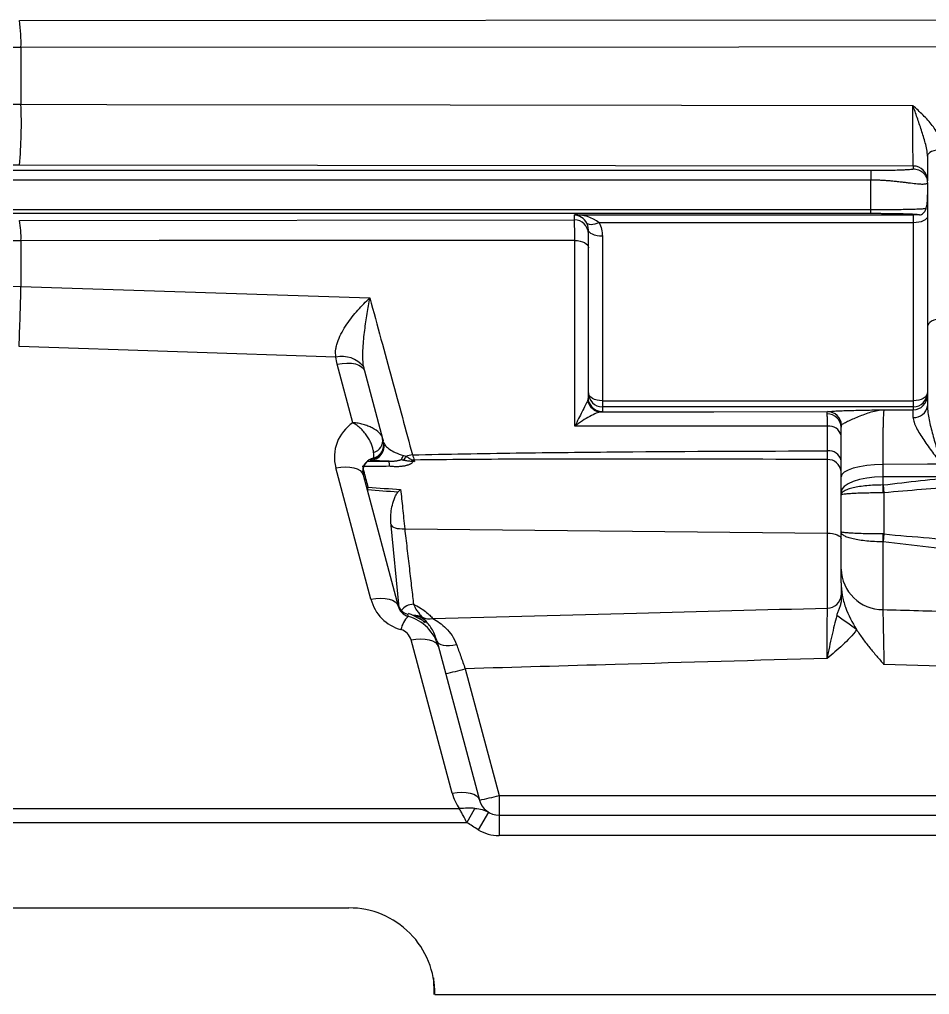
# Paper-space layout '_Back' of a CAD drawing. Header units: inches. Extents: x -13.8 to 10.2, y -6.3 to 9.3.
# Drawn here: x 0.412 to 4.438, y -6.25 to -1.938 of the extents above; entities that cross this region are included whole.
import ezdxf

# ---------------------------------------------------------------- set-up
doc = ezdxf.new("R2010")
doc.units = ezdxf.units.IN
doc.header["$MEASUREMENT"] = 0

psp = doc.layouts.new('_Back')

# ---------------------------------------------------------------- linework, layer by layer
at = {"color": 7, "linetype": 'Continuous', "lineweight": 25}
for p, q in [((0.4122, -1.9431), (5.4862, -1.9381)), ((0.4188, -2.0622), (0.4188, -2.3129)), ((4.367, -2.5863), (0.4122, -2.5823)), ((4.367, -2.5984), (4.367, -2.5863)), ((-4.185, -2.6049), (4.179, -2.6049)), ((4.179, -2.6483), (-4.185, -2.6483)), ((4.179, -2.7966), (4.179, -2.6483)), ((4.429, -2.6482), (4.429, -2.6514)), ((4.429, -2.6603), (4.429, -2.6648)), ((4.429, -2.7405), (4.429, -3.6019)), ((-4.185, -2.7786), (4.179, -2.7786)), ((4.179, -2.7966), (-4.185, -2.7966)), ((2.867, -2.8025), (4.367, -2.8025)), ((2.867, -2.8238), (2.867, -2.8025)), ((4.367, -3.6639), (4.367, -2.8025)), ((0.4122, -2.8265), (2.867, -2.8238)), ((4.367, -2.8369), (2.9766, -2.8369)), ((2.929, -3.6103), (2.929, -2.8681)), ((0.4188, -2.9162), (0.4188, -3.1188)), ((2.8692, -3.7373), (2.8692, -2.9151)), ((2.991, -2.8963), (2.991, -3.6723)), ((1.8122, -3.4318), (0.4101, -3.3848)), ((1.8872, -3.7212), (1.8178, -3.4621)), ((1.9385, -3.4922), (2.0185, -3.7906)), ((2.991, -3.6241), (4.367, -3.6241)), ((4.367, -3.6508), (2.991, -3.6508)), ((4.237, -3.664), (4.367, -3.6639)), ((3.9872, -3.846), (3.9872, -3.7368)), ((2.023, -3.8075), (2.0233, -3.8087)), ((1.9776, -3.8794), (1.9773, -3.8784)), ((1.9671, -4.5021), (1.8114, -3.921)), ((1.9356, -3.9127), (1.9384, -3.9074)), ((2.16, -3.8927), (2.1529, -3.8927)), ((3.9866, -4.541), (3.9866, -3.8844)), ((1.9321, -3.9511), (2.0878, -4.5323)), ((4.5648, -3.96), (4.232, -3.9602)), ((4.232, -3.9602), (4.232, -4.0316)), ((1.9528, -4.0185), (1.954, -4.0069)), ((4.2337, -3.9966), (4.237, -4.0315)), ((4.047, -4.3685), (4.047, -4.0286)), ((4.237, -4.0315), (4.237, -4.2133)), ((2.0918, -4.539), (2.0554, -4.1608)), ((2.1165, -4.1899), (3.9866, -4.2096)), ((4.232, -4.2133), (4.232, -4.5479)), ((4.237, -4.2133), (4.2337, -4.2482)), ((2.1295, -4.5681), (2.1322, -4.5782)), ((2.1815, -4.5885), (2.1482, -4.5707)), ((2.1935, -4.5949), (2.1818, -4.5873)), ((2.3264, -5.3601), (2.1446, -4.6817)), ((2.258, -4.6847), (2.4471, -5.3903)), ((2.384, -4.8095), (2.5341, -5.3694)), ((5.5, -4.8254), (4.237, -4.7908)), ((2.5341, -5.3694), (2.5341, -5.547)), ((2.5341, -5.3694), (5.5, -5.3694)), ((-2.3581, -5.428), (2.3581, -5.428)), ((2.3919, -5.4905), (2.4266, -5.4267)), ((2.4876, -5.4441), (2.4411, -5.5211)), ((2.5341, -5.457), (5.66, -5.457)), ((2.3919, -5.4905), (-2.3919, -5.4905)), ((5.75, -5.547), (2.5341, -5.547)), ((-1.87, -5.867), (1.87, -5.867)), ((2.2434, -6.1767), (2.2454, -6.25)), ((2.25, -6.25), (5.75, -6.25))]:
    psp.add_line(p, q, dxfattribs=at)
at = {"color": 8, "linetype": 'Continuous', "lineweight": 25}
for p, q in [((1.9526, -3.8921), (2.0471, -3.892)), ((1.9467, -4.0055), (1.954, -4.0069)), ((1.9528, -4.0185), (1.95, -4.018)), ((2.2007, -4.6001), (2.2071, -4.6053))]:
    psp.add_line(p, q, dxfattribs=at)
at = {"color": 7, "linetype": 'Continuous', "lineweight": 25, "flags": 128}
for points in [[(5.4928, -2.0595), (5.1131, -2.0597), (3.5942, -2.0605), (0.4188, -2.0622)], [(0.4188, -2.3129), (0.7985, -2.3135), (2.3174, -2.3157), (4.3648, -2.3186)], [(4.4932, -2.5148), (4.4808, -2.5151), (4.4688, -2.5166), (4.4577, -2.5191), (4.4479, -2.5225), (4.4399, -2.5267), (4.4339, -2.5315), (4.4302, -2.5368), (4.429, -2.5422)], [(2.9766, -2.8369), (2.9672, -2.8404), (2.958, -2.8431), (2.9494, -2.8448), (2.9415, -2.8455), (2.9346, -2.8452), (2.929, -2.8439), (2.9246, -2.8416), (2.9218, -2.8383)], [(4.429, -2.8093), (4.4278, -2.8147), (4.4243, -2.8199), (4.4186, -2.8246), (4.4108, -2.8288), (4.4014, -2.8322), (4.3907, -2.8348), (4.3791, -2.8364), (4.367, -2.8369)], [(2.991, -2.8963), (2.9789, -2.8957), (2.9673, -2.8941), (2.9566, -2.8915), (2.9472, -2.888), (2.9394, -2.8838), (2.9337, -2.8789), (2.9302, -2.8736), (2.929, -2.8681)], [(2.8692, -2.9151), (2.5493, -2.9153), (1.0306, -2.916), (0.4188, -2.9162)], [(2.8692, -2.9151), (2.8809, -2.9159), (2.8922, -2.9179), (2.9026, -2.9209), (2.9116, -2.9249), (2.919, -2.9298), (2.9245, -2.9352), (2.9279, -2.9412), (2.929, -2.9473)], [(0.4188, -3.1188), (0.9184, -3.1353), (1.9621, -3.1696)], [(4.4932, -3.2623), (4.4808, -3.2628), (4.4688, -3.2647), (4.4577, -3.2679), (4.4479, -3.2723), (4.4399, -3.2778), (4.4339, -3.2841), (4.4302, -3.2909), (4.429, -3.298)], [(1.8178, -3.4621), (1.8396, -3.4587), (1.8607, -3.4574), (1.8804, -3.4584), (1.8981, -3.4614), (1.9132, -3.4666), (1.9252, -3.4735), (1.9338, -3.4822), (1.9385, -3.4922)], [(2.991, -3.6241), (2.9789, -3.6234), (2.9673, -3.6214), (2.9566, -3.6181), (2.9472, -3.6137), (2.9394, -3.6084), (2.9337, -3.6023), (2.9302, -3.5957), (2.929, -3.5888)], [(2.9332, -3.6327), (2.9302, -3.6224), (2.929, -3.6103)], [(4.429, -3.5888), (4.4278, -3.5957), (4.4243, -3.6023), (4.4186, -3.6084), (4.4108, -3.6137), (4.4014, -3.6181), (4.3907, -3.6214), (4.3791, -3.6234), (4.367, -3.6241)], [(2.9853, -3.6736), (3.4841, -3.673), (3.9872, -3.6724)], [(3.9872, -3.7368), (3.6674, -3.7369), (2.929, -3.7373), (2.8692, -3.7373)], [(1.8114, -3.921), (1.8332, -3.9176), (1.8543, -3.9164), (1.874, -3.9173), (1.8917, -3.9204), (1.9068, -3.9255), (1.9188, -3.9325), (1.9273, -3.9411), (1.9321, -3.9511)], [(4.2317, -3.906), (4.1954, -3.9073), (4.1606, -3.9106), (4.1287, -3.9158), (4.1008, -3.9226), (4.0779, -3.9308), (4.061, -3.9401), (4.0505, -3.9502), (4.047, -3.9607)], [(4.4927, -3.9046), (4.429, -3.9049), (4.2317, -3.906)], [(4.232, -3.9602), (4.1957, -3.9618), (4.1609, -3.9659), (4.1289, -3.9723), (4.1009, -3.9809), (4.078, -3.9912), (4.061, -4.0028), (4.0505, -4.0155), (4.047, -4.0286)], [(2.0564, -4.171), (2.0579, -4.1755), (2.0616, -4.1796), (2.0673, -4.1832), (2.0747, -4.1862), (2.0837, -4.1884), (2.0939, -4.1898), (2.105, -4.1903), (2.1165, -4.1899)], [(3.9866, -4.2096), (3.9985, -4.2102), (4.0098, -4.2117), (4.0203, -4.214), (4.0294, -4.2171), (4.0369, -4.2209), (4.0424, -4.2251), (4.0458, -4.2297), (4.047, -4.2345)], [(1.9671, -4.5021), (1.9889, -4.4988), (2.01, -4.4975), (2.0297, -4.4985), (2.0474, -4.5015), (2.0625, -4.5066), (2.0745, -4.5136), (2.083, -4.5223), (2.0878, -4.5323)], [(2.2073, -4.5959), (2.2072, -4.6006), (2.2071, -4.6053)], [(2.1446, -4.6817), (2.1664, -4.6783), (2.1875, -4.6771), (2.2072, -4.678), (2.2249, -4.6811), (2.24, -4.6862), (2.252, -4.6932), (2.2606, -4.7018), (2.2653, -4.7119)], [(2.258, -4.6847), (2.2614, -4.6913), (2.2675, -4.697), (2.2763, -4.7015), (2.2873, -4.7047), (2.3002, -4.7064), (2.3147, -4.7066), (2.3301, -4.7053), (2.3461, -4.7026)], [(2.3264, -5.3601), (2.3482, -5.3568), (2.3693, -5.3555), (2.389, -5.3565), (2.4067, -5.3595), (2.4218, -5.3646), (2.4338, -5.3716), (2.4423, -5.3803), (2.4471, -5.3903)]]:
    psp.add_lwpolyline(points, dxfattribs=at)
at = {"color": 7, "linetype": 'Continuous', "lineweight": 25}
for centre, radius, start, end in [((-0.2961, -2.0423), 0.7152, 358.4032, 7.9704), ((-1.6183, -2.3976), 2.0388, 354.8008, 2.3791), ((4.367, -2.6482), 0.062, 0.0098, 90.0098), ((2.8745, -2.9704), 0.1681, 52.5854, 92.5497), ((2.863, -2.8684), 0.066, 27.0721, 86.5438), ((-0.0238, -2.9038), 0.4428, 358.392, 10.058), ((2.867, -2.8858), 0.062, 0.0098, 90.0098), ((-11.3074, -2.8673), 11.7289, 357.47114, 358.77112), ((1.84, -3.5514), 0.1228, 39.6872, 103.0691), ((2.991, -3.5888), 0.062, 180.0098, 270.0098), ((4.367, -3.5888), 0.062, 269.9902, 359.9902), ((4.367, -3.6019), 0.062, 269.9902, 359.9902), ((2.9863, -3.6124), 0.0612, 190.5334, 268.9973), ((4.3719, -3.6407), 0.0574, 264.0966, 353.6339), ((3.9866, -3.7426), 0.0604, 1.5398, 90.7149), ((3.9868, -3.7343), 0.062, 2.5904, 89.581), ((1.9891, -3.8742), 0.1838, 123.6521, 194.7615), ((3.9944, -3.7903), 0.054, 13.4638, 97.7459), ((1.9638, -3.7996), 0.0554, 285.7175, 9.3325), ((1.9635, -3.8248), 0.062, 269.9991, 14.9858), ((1.962, -3.8195), 0.062, 282.5343, 14.9991), ((1.9618, -3.8184), 0.062, 284.5275, 14.9894), ((1.962, -3.8194), 0.062, 284.5275, 14.9894), ((1.9923, -3.9399), 0.0634, 103.7211, 137.5832), ((2.0545, -3.8479), 0.0591, 322.8407, 341.8303), ((2.0675, -3.8487), 0.059, 320.1839, 338.6706), ((2.1665, -3.9954), 0.1327, 96.7104, 109.3699), ((3.994, -3.8998), 0.0543, 12.4119, 97.2513), ((1.988, -3.9364), 0.0578, 137.2778, 194.7178), ((1.9915, -3.9371), 0.061, 156.2079, 194.9887), ((2.1077, -3.8515), 0.0555, 313.6111, 319.9658), ((2.1681, -4.0005), 0.1147, 94.824, 98.9873), ((3.99, -3.9416), 0.0573, 5.4675, 93.3888), ((4.2316, -4.3632), 0.1846, 181.6247, 270.1451), ((3.9877, -4.4816), 0.0594, 269.0028, 357.4563), ((2.1503, -4.4537), 0.1896, 194.7913, 254.5529), ((2.1461, -4.5076), 0.0627, 194.845, 254.6446), ((2.1504, -4.5162), 0.0647, 194.3887, 253.6377), ((2.2028, -4.6556), 0.1047, 132.3892, 169.4595), ((2.0829, -4.7605), 0.1888, 14.9318, 74.859), ((2.2259, -4.516), 0.0729, 244.0101, 281.7654), ((2.1151, -7.3593), 3.3788, 53.6943, 55.5114), ((2.0829, -4.698), 0.0638, 14.7766, 74.5676), ((2.1339, -3.9619), 0.8837, 280.6418, 286.4416), ((2.5341, -5.3045), 0.215, 195, 215.0569), ((2.2839, -4.5218), 0.8837, 280.6418, 286.4416), ((2.5341, -5.367), 0.09, 195, 270), ((2.5341, -5.367), 0.18, 238.9093, 270), ((1.87, -6.247), 0.38, 359.5477, 90)]:
    psp.add_arc(centre, radius, start, end, dxfattribs=at)
at = {"color": 8, "linetype": 'Continuous', "lineweight": 25}
for centre, radius, start, end in [((2.991, -3.6103), 0.062, 201.1734, 270.0072), ((2.1564, -4.5931), 0.069, 90.8911, 142.9527), ((2.1634, -4.6357), 0.0622, 60.6111, 97.4172), ((2.1639, -4.6402), 0.062, 45.5282, 90.4518)]:
    psp.add_arc(centre, radius, start, end, dxfattribs=at)
at = {"color": 7, "linetype": 'Continuous', "lineweight": 25}
for points in [[(0.4188, -2.0622), (0.1397, -2.0623), (-0.1397, -2.0623), (-0.4188, -2.0622)], [(-0.4188, -2.3129), (-0.1397, -2.3125), (0.1397, -2.3125), (0.4188, -2.3129)], [(0.4122, -2.5823), (0.1374, -2.5821), (-0.1374, -2.5821), (-0.4122, -2.5823)], [(4.3936, -2.8017), (4.3852, -2.802), (4.3761, -2.8022), (4.367, -2.8025)], [(4.4231, -2.7735), (4.4238, -2.771), (4.4244, -2.7686), (4.425, -2.7663)], [(0.4188, -2.9162), (0.1397, -2.9163), (-0.1397, -2.9163), (-0.4188, -2.9162)], [(-0.4188, -3.1188), (-0.1397, -3.1097), (0.1397, -3.1097), (0.4188, -3.1188)], [(1.8178, -3.4621), (1.8151, -3.4521), (1.8132, -3.442), (1.8122, -3.4318)], [(1.9344, -3.473), (1.9355, -3.4795), (1.9368, -3.4859), (1.9385, -3.4922)], [(2.9261, -3.6236), (2.9281, -3.6192), (2.929, -3.6148), (2.929, -3.6103)], [(2.991, -3.6723), (2.991, -3.6728), (2.9891, -3.6732), (2.9853, -3.6736)], [(3.9859, -3.6822), (3.9856, -3.6761), (3.9859, -3.6729), (3.9872, -3.6724)], [(4.0487, -3.7315), (4.0474, -3.733), (4.047, -3.7362), (4.047, -3.741)], [(1.9663, -3.8827), (1.9701, -3.8812), (1.9738, -3.8801), (1.9776, -3.8794)], [(2.1107, -3.8663), (2.1146, -3.8674), (2.1185, -3.8688), (2.1225, -3.8702)], [(2.151, -3.8636), (2.1537, -3.8716), (2.1562, -3.8792), (2.1585, -3.8862)], [(3.9866, -3.8844), (3.9868, -3.8734), (3.987, -3.8606), (3.9872, -3.846)], [(2.0494, -3.9142), (2.0093, -3.9143), (1.9692, -3.9144), (1.929, -3.9145)], [(1.9645, -3.8835), (1.9651, -3.8832), (1.9657, -3.883), (1.9663, -3.8827)], [(2.1529, -3.8927), (2.1519, -3.8948), (2.1509, -3.8969), (2.15, -3.899)], [(2.1502, -3.8872), (2.1535, -3.8889), (2.1568, -3.8907), (2.16, -3.8927)], [(2.1585, -3.8862), (2.159, -3.8883), (2.1595, -3.8905), (2.16, -3.8927)], [(4.2317, -3.906), (4.2318, -3.9243), (4.2319, -3.9424), (4.232, -3.9602)], [(4.047, -4.0286), (4.047, -4.0063), (4.047, -3.9836), (4.047, -3.9607)], [(4.2337, -3.9966), (4.3439, -3.9826), (4.4543, -3.9708), (4.5648, -3.96)], [(1.954, -4.0069), (2.0021, -4.0102), (2.0503, -4.0133), (2.0985, -4.0164)], [(4.232, -3.9967), (4.2326, -3.9967), (4.2332, -3.9967), (4.2337, -3.9966)], [(4.5681, -4.0042), (4.4576, -4.0124), (4.3473, -4.0212), (4.237, -4.0315)], [(2.0868, -4.0285), (2.0421, -4.0253), (1.9975, -4.0219), (1.9528, -4.0185)], [(2.0868, -4.0285), (2.0907, -4.0247), (2.0946, -4.0207), (2.0985, -4.0164)], [(4.237, -4.0315), (4.2353, -4.0316), (4.2337, -4.0316), (4.232, -4.0316)], [(4.237, -4.2133), (4.2353, -4.2133), (4.2337, -4.2133), (4.232, -4.2133)], [(4.2337, -4.2482), (4.2332, -4.2482), (4.2326, -4.2481), (4.232, -4.2481)], [(4.047, -4.4287), (4.047, -4.4029), (4.047, -4.3828), (4.047, -4.3685)], [(2.1482, -4.5707), (2.1433, -4.5689), (2.1382, -4.5672), (2.1329, -4.5657)], [(2.194, -4.5815), (2.1982, -4.586), (2.2029, -4.5912), (2.2073, -4.5959)], [(2.4266, -5.4267), (2.4059, -5.4257), (2.382, -5.4262), (2.3581, -5.428)]]:
    psp.add_open_spline(points, degree=3, dxfattribs=at)
for points, knots in [([(4.367, -2.5863), (4.3668, -2.5858), (4.3666, -2.5835), (4.3663, -2.5773), (4.3662, -2.5747), (4.3661, -2.5687), (4.366, -2.5653), (4.3658, -2.5576), (4.3657, -2.5534), (4.3656, -2.5441), (4.3655, -2.539), (4.3653, -2.5229), (4.3652, -2.5109), (4.365, -2.4911), (4.3649, -2.4842), (4.3649, -2.4701), (4.3648, -2.4629), (4.3647, -2.4408), (4.3647, -2.4252), (4.3647, -2.402), (4.3647, -2.3943), (4.3647, -2.3788), (4.3647, -2.3709), (4.3647, -2.3478), (4.3648, -2.3329), (4.3648, -2.3186)], [0, 0, 0, 0, 0.125, 0.125, 0.1875, 0.1875, 0.25, 0.25, 0.3125, 0.3125, 0.375, 0.375, 0.5, 0.5, 0.5625, 0.5625, 0.625, 0.625, 0.75, 0.75, 0.8125, 0.8125, 0.875, 0.875, 1, 1, 1, 1]), ([(4.429, -2.5422), (4.429, -2.5324), (4.4279, -2.5226), (4.4246, -2.5033), (4.4224, -2.4936), (4.4148, -2.465), (4.4087, -2.4462), (4.3963, -2.4087), (4.39, -2.3902), (4.3805, -2.3628), (4.3774, -2.3537), (4.3711, -2.336), (4.368, -2.3272), (4.3648, -2.3186)], [0, 0, 0, 0, 0.125, 0.125, 0.25, 0.25, 0.5, 0.5, 0.75, 0.75, 0.875, 0.875, 1, 1, 1, 1]), ([(4.4932, -2.5148), (4.4932, -2.4953), (4.4888, -2.4764), (4.4736, -2.4397), (4.4631, -2.4228), (4.4447, -2.3987), (4.4382, -2.3908), (4.4244, -2.3756), (4.4173, -2.3683), (4.4027, -2.3538), (4.3952, -2.3467), (4.3801, -2.3326), (4.3724, -2.3256), (4.3648, -2.3186)], [0, 0, 0, 0, 0.25, 0.25, 0.5, 0.5, 0.625, 0.625, 0.75, 0.75, 0.875, 0.875, 1, 1, 1, 1]), ([(4.429, -2.5422), (4.429, -2.5581), (4.429, -2.5725), (4.429, -2.592), (4.429, -2.598), (4.429, -2.6091), (4.429, -2.6141), (4.429, -2.6278), (4.429, -2.635), (4.429, -2.6449), (4.429, -2.6477), (4.429, -2.6482)], [0, 0, 0, 0, 0.25, 0.25, 0.375, 0.375, 0.5, 0.5, 0.75, 0.75, 1, 1, 1, 1]), ([(4.179, -2.6049), (4.1814, -2.6049), (4.1863, -2.6049), (4.1936, -2.6049), (4.2009, -2.6049), (4.2081, -2.6048), (4.2153, -2.6048), (4.2271, -2.6047), (4.2432, -2.6045), (4.2683, -2.6042), (4.2964, -2.6036), (4.3227, -2.6027), (4.3429, -2.6017), (4.3544, -2.6008), (4.361, -2.6001), (4.3644, -2.5995), (4.3666, -2.5989), (4.3669, -2.5986), (4.367, -2.5984)], [0, 0, 0, 0, 0.021109, 0.042213, 0.063366, 0.084623, 0.106038, 0.127664, 0.190709, 0.254841, 0.376224, 0.504138, 0.62402, 0.750143, 0.812136, 0.874263, 0.936796, 1, 1, 1, 1]), ([(4.179, -2.6049), (4.179, -2.605), (4.179, -2.6061), (4.179, -2.6108), (4.179, -2.6146), (4.179, -2.6239), (4.179, -2.6293), (4.179, -2.6396), (4.179, -2.6444), (4.179, -2.6483)], [0, 0, 0, 0, 0.25, 0.25, 0.5, 0.5, 0.75, 0.75, 1, 1, 1, 1]), ([(4.367, -2.5984), (4.3743, -2.5984), (4.3822, -2.5997), (4.3975, -2.6057), (4.4048, -2.6105), (4.4169, -2.6226), (4.4216, -2.6299), (4.4277, -2.6452), (4.429, -2.653), (4.429, -2.6603)], [0, 0, 0, 0, 0.25, 0.25, 0.5, 0.5, 0.75, 0.75, 1, 1, 1, 1]), ([(4.429, -2.6603), (4.429, -2.6607), (4.4289, -2.6614), (4.4285, -2.6623), (4.4277, -2.6632), (4.4266, -2.664), (4.4253, -2.6648), (4.4226, -2.6658), (4.4176, -2.6667), (4.4095, -2.6672), (4.3987, -2.667), (4.3823, -2.6658), (4.3608, -2.6633), (4.3373, -2.6603), (4.318, -2.6579), (4.298, -2.6556), (4.2782, -2.6535), (4.2602, -2.6519), (4.2438, -2.6506), (4.2274, -2.6496), (4.2111, -2.6489), (4.195, -2.6484), (4.1843, -2.6483), (4.179, -2.6483)], [0, 0, 0, 0, 0.021689, 0.043648, 0.06588, 0.088386, 0.111167, 0.134226, 0.195321, 0.263603, 0.314893, 0.389128, 0.512485, 0.577663, 0.63438, 0.697563, 0.756154, 0.799381, 0.841477, 0.882511, 0.922555, 0.961689, 1, 1, 1, 1]), ([(4.429, -2.6648), (4.429, -2.6728), (4.429, -2.6811), (4.4289, -2.6982), (4.4289, -2.707), (4.4282, -2.7328), (4.4272, -2.7499), (4.425, -2.7663)], [0, 0, 0, 0, 0.25, 0.25, 0.5, 0.5, 1, 1, 1, 1]), ([(4.429, -2.6648), (4.429, -2.6708), (4.429, -2.677), (4.429, -2.6898), (4.429, -2.6963), (4.429, -2.7094), (4.429, -2.716), (4.429, -2.729), (4.429, -2.7355), (4.429, -2.742)], [0, 0, 0, 0, 0.25, 0.25, 0.5, 0.5, 0.75, 0.75, 1, 1, 1, 1]), ([(4.425, -2.7663), (4.426, -2.7629), (4.427, -2.7591), (4.4285, -2.7508), (4.429, -2.7465), (4.429, -2.742)], [0, 0, 0, 0, 0.5, 0.5, 1, 1, 1, 1]), ([(4.179, -2.7786), (4.1938, -2.7786), (4.2083, -2.7786), (4.2298, -2.7785), (4.2369, -2.7785), (4.251, -2.7784), (4.258, -2.7783), (4.2785, -2.7781), (4.2915, -2.778), (4.3163, -2.7776), (4.3281, -2.7774), (4.3498, -2.7769), (4.3597, -2.7767), (4.3778, -2.7762), (4.386, -2.7759), (4.4001, -2.7752), (4.4061, -2.7749), (4.4162, -2.7743), (4.4202, -2.7739), (4.4231, -2.7735)], [0, 0, 0, 0, 0.125, 0.125, 0.1875, 0.1875, 0.25, 0.25, 0.375, 0.375, 0.5, 0.5, 0.625, 0.625, 0.75, 0.75, 0.875, 0.875, 1, 1, 1, 1]), ([(4.3936, -2.8017), (4.3912, -2.8014), (4.3879, -2.8011), (4.3795, -2.8004), (4.3743, -2.8001), (4.3622, -2.7995), (4.3552, -2.7992), (4.3395, -2.7986), (4.3308, -2.7984), (4.3119, -2.7979), (4.3015, -2.7977), (4.2795, -2.7973), (4.268, -2.7972), (4.2498, -2.797), (4.2435, -2.7969), (4.2309, -2.7968), (4.2245, -2.7968), (4.2053, -2.7966), (4.1923, -2.7966), (4.179, -2.7966)], [0, 0, 0, 0, 0.125, 0.125, 0.25, 0.25, 0.375, 0.375, 0.5, 0.5, 0.625, 0.625, 0.75, 0.75, 0.8125, 0.8125, 0.875, 0.875, 1, 1, 1, 1]), ([(4.3936, -2.8017), (4.3963, -2.8017), (4.3994, -2.8011), (4.4058, -2.7984), (4.409, -2.7963), (4.4146, -2.7909), (4.4171, -2.7875), (4.421, -2.7802), (4.4222, -2.7765), (4.4231, -2.7735)], [0, 0, 0, 0, 0.25, 0.25, 0.5, 0.5, 0.75, 0.75, 1, 1, 1, 1]), ([(2.8692, -2.9151), (2.869, -2.9015), (2.8689, -2.8891), (2.8687, -2.8725), (2.8686, -2.8673), (2.8684, -2.8577), (2.8682, -2.8489), (2.868, -2.8419), (2.8678, -2.8357), (2.8677, -2.833), (2.8674, -2.8266), (2.8672, -2.8242), (2.867, -2.8238)], [0, 0, 0, 0, 0.25, 0.25, 0.375, 0.375, 0.5, 0.625, 0.625, 0.75, 0.75, 1, 1, 1, 1]), ([(2.929, -2.8681), (2.929, -2.8631), (2.9284, -2.858), (2.926, -2.848), (2.9243, -2.8431), (2.9218, -2.8383)], [0, 0, 0, 0, 0.5, 0.5, 1, 1, 1, 1]), ([(2.9766, -2.8369), (2.9814, -2.8462), (2.985, -2.8559), (2.9898, -2.8758), (2.991, -2.886), (2.991, -2.8963)], [0, 0, 0, 0, 0.5, 0.5, 1, 1, 1, 1]), ([(1.8122, -3.4318), (1.8101, -3.42), (1.8102, -3.4078), (1.813, -3.3888), (1.8143, -3.3824), (1.8178, -3.3696), (1.8198, -3.3634), (1.8268, -3.3447), (1.8326, -3.3324), (1.8456, -3.3085), (1.8527, -3.2971), (1.8677, -3.2749), (1.8757, -3.2641), (1.8922, -3.2433), (1.9007, -3.2332), (1.9179, -3.2138), (1.9267, -3.2045), (1.9443, -3.1866), (1.9533, -3.1779), (1.9621, -3.1696)], [0, 0, 0, 0, 0.125, 0.125, 0.1875, 0.1875, 0.25, 0.25, 0.375, 0.375, 0.5, 0.5, 0.625, 0.625, 0.75, 0.75, 0.875, 0.875, 1, 1, 1, 1]), ([(1.9344, -3.473), (1.9323, -3.4594), (1.9314, -3.4457), (1.931, -3.4183), (1.9314, -3.4046), (1.9329, -3.3777), (1.934, -3.3644), (1.9366, -3.3382), (1.9381, -3.3254), (1.9429, -3.2874), (1.9466, -3.2628), (1.9524, -3.227), (1.9543, -3.2153), (1.9582, -3.1922), (1.9602, -3.1808), (1.9621, -3.1696)], [0, 0, 0, 0, 0.125, 0.125, 0.25, 0.25, 0.375, 0.375, 0.5, 0.5, 0.75, 0.75, 0.875, 0.875, 1, 1, 1, 1]), ([(1.9621, -3.1696), (1.9955, -3.2922), (2.028, -3.4117), (2.091, -3.6432), (2.1215, -3.7553), (2.151, -3.8636)], [0, 0, 0, 0, 0.5, 0.5, 1, 1, 1, 1]), ([(4.429, -3.6019), (4.429, -3.6025), (4.429, -3.6067), (4.429, -3.6182), (4.429, -3.6229), (4.429, -3.6338), (4.429, -3.6401), (4.429, -3.6471)], [0, 0, 0, 0, 0.5, 0.5, 0.75, 0.75, 1, 1, 1, 1]), ([(2.9261, -3.6236), (2.9235, -3.6295), (2.9197, -3.6369), (2.9111, -3.6535), (2.9063, -3.6627), (2.8912, -3.6919), (2.8802, -3.7138), (2.8692, -3.7373)], [0, 0, 0, 0, 0.25, 0.25, 0.5, 0.5, 1, 1, 1, 1]), ([(3.9872, -3.6724), (3.9916, -3.6714), (4.002, -3.6706), (4.0252, -3.6693), (4.0341, -3.6689), (4.0537, -3.6682), (4.0644, -3.6678), (4.0874, -3.6671), (4.0997, -3.6668), (4.1254, -3.6662), (4.1387, -3.6659), (4.166, -3.6653), (4.18, -3.665), (4.2013, -3.6646), (4.2084, -3.6645), (4.2227, -3.6642), (4.2299, -3.6641), (4.237, -3.664)], [0, 0, 0, 0, 0.25, 0.25, 0.375, 0.375, 0.5, 0.5, 0.625, 0.625, 0.75, 0.75, 0.875, 0.875, 0.9375, 0.9375, 1, 1, 1, 1]), ([(4.0487, -3.7315), (4.0506, -3.7292), (4.0541, -3.7268), (4.0634, -3.7213), (4.0694, -3.7183), (4.0899, -3.7086), (4.1068, -3.7013), (4.1428, -3.6865), (4.1617, -3.6792), (4.1899, -3.671), (4.1994, -3.6687), (4.2135, -3.6662), (4.2182, -3.6655), (4.2276, -3.6645), (4.2323, -3.6641), (4.237, -3.664)], [0, 0, 0, 0, 0.125, 0.125, 0.25, 0.25, 0.5, 0.5, 0.75, 0.75, 0.875, 0.875, 0.9375, 0.9375, 1, 1, 1, 1]), ([(4.237, -3.664), (4.2366, -3.6643), (4.2362, -3.6664), (4.2355, -3.6718), (4.2353, -3.6741), (4.2349, -3.6793), (4.2346, -3.6852), (4.2342, -3.6926), (4.2338, -3.7008), (4.2337, -3.7052), (4.2332, -3.7193), (4.2329, -3.7299), (4.2325, -3.7474), (4.2324, -3.7535), (4.2322, -3.7661), (4.2321, -3.7725), (4.2318, -3.7923), (4.2317, -3.8063), (4.2315, -3.8346), (4.2315, -3.8489), (4.2315, -3.8778), (4.2316, -3.8921), (4.2317, -3.906)], [0, 0, 0, 0, 0.125, 0.125, 0.1875, 0.1875, 0.25, 0.3125, 0.3125, 0.375, 0.375, 0.5, 0.5, 0.5625, 0.5625, 0.625, 0.625, 0.75, 0.75, 0.875, 0.875, 1, 1, 1, 1]), ([(4.366, -3.6979), (4.3661, -3.6926), (4.3662, -3.6879), (4.3663, -3.6796), (4.3664, -3.6761), (4.3667, -3.6675), (4.3668, -3.6644), (4.367, -3.6639)], [0, 0, 0, 0, 0.25, 0.25, 0.5, 0.5, 1, 1, 1, 1]), ([(4.429, -3.6471), (4.429, -3.6566), (4.4299, -3.6664), (4.4326, -3.687), (4.4345, -3.6975), (4.4388, -3.7189), (4.4413, -3.7298), (4.4467, -3.7518), (4.4496, -3.7628), (4.4587, -3.7959), (4.4653, -3.8182), (4.4789, -3.8619), (4.4858, -3.8835), (4.4927, -3.9046)], [0, 0, 0, 0, 0.125, 0.125, 0.25, 0.25, 0.375, 0.375, 0.5, 0.5, 0.75, 0.75, 1, 1, 1, 1]), ([(2.9853, -3.6736), (2.98, -3.674), (2.9725, -3.6763), (2.9549, -3.6833), (2.9452, -3.688), (2.9145, -3.7048), (2.8918, -3.7197), (2.8692, -3.7373)], [0, 0, 0, 0, 0.25, 0.25, 0.5, 0.5, 1, 1, 1, 1]), ([(3.9872, -3.7368), (3.9871, -3.7305), (3.987, -3.7246), (3.9868, -3.7137), (3.9867, -3.7086), (3.9863, -3.6948), (3.9861, -3.6875), (3.9859, -3.6822)], [0, 0, 0, 0, 0.25, 0.25, 0.5, 0.5, 1, 1, 1, 1]), ([(4.366, -3.6979), (4.3659, -3.7044), (4.3675, -3.7117), (4.3728, -3.7274), (4.3765, -3.7357), (4.3852, -3.7528), (4.3903, -3.7617), (4.4011, -3.7796), (4.4069, -3.7886), (4.425, -3.8157), (4.4383, -3.8341), (4.4584, -3.861), (4.4652, -3.8699), (4.4789, -3.8874), (4.4858, -3.8961), (4.4927, -3.9046)], [0, 0, 0, 0, 0.125, 0.125, 0.25, 0.25, 0.375, 0.375, 0.5, 0.5, 0.75, 0.75, 0.875, 0.875, 1, 1, 1, 1]), ([(1.9788, -3.8529), (1.9783, -3.8483), (1.9774, -3.8433), (1.9749, -3.8325), (1.9731, -3.8267), (1.9688, -3.8147), (1.9662, -3.8085), (1.96, -3.796), (1.9564, -3.7897), (1.9485, -3.7774), (1.9441, -3.7714), (1.9343, -3.7597), (1.9291, -3.754), (1.918, -3.7434), (1.9121, -3.7384), (1.8999, -3.7292), (1.8935, -3.7249), (1.8872, -3.7212)], [0, 0, 0, 0, 0.125, 0.125, 0.25, 0.25, 0.375, 0.375, 0.5, 0.5, 0.625, 0.625, 0.75, 0.75, 0.875, 0.875, 1, 1, 1, 1]), ([(2.0185, -3.7906), (2.0174, -3.7865), (2.0155, -3.7824), (2.0104, -3.7743), (2.0071, -3.7702), (1.9954, -3.7583), (1.985, -3.7509), (1.9671, -3.7414), (1.9607, -3.7385), (1.9472, -3.7332), (1.9401, -3.7309), (1.9256, -3.7269), (1.9181, -3.7253), (1.9029, -3.7227), (1.8949, -3.7217), (1.8872, -3.7212)], [0, 0, 0, 0, 0.125, 0.125, 0.25, 0.25, 0.5, 0.5, 0.625, 0.625, 0.75, 0.75, 0.875, 0.875, 1, 1, 1, 1]), ([(4.047, -3.9607), (4.047, -3.9428), (4.047, -3.9246), (4.047, -3.8878), (4.047, -3.869), (4.047, -3.832), (4.047, -3.8136), (4.047, -3.7771), (4.047, -3.7588), (4.047, -3.741)], [0, 0, 0, 0, 0.25, 0.25, 0.5, 0.5, 0.75, 0.75, 1, 1, 1, 1]), ([(2.0185, -3.7906), (2.0195, -3.7942), (2.0202, -3.7971), (2.0213, -3.8011), (2.0216, -3.8022), (2.0216, -3.8023)], [0, 0, 0, 0, 0.5, 0.5, 1, 1, 1, 1]), ([(2.0233, -3.8087), (2.0247, -3.8136), (2.0277, -3.8186), (2.0365, -3.8286), (2.0422, -3.8336), (2.0564, -3.8435), (2.0649, -3.8484), (2.0849, -3.8578), (2.0967, -3.8624), (2.1107, -3.8663)], [0, 0, 0, 0, 0.25, 0.25, 0.5, 0.5, 0.75, 0.75, 1, 1, 1, 1]), ([(1.9773, -3.8784), (1.9779, -3.878), (1.9784, -3.8772), (1.9792, -3.8747), (1.9795, -3.873), (1.9799, -3.8665), (1.9797, -3.8605), (1.9788, -3.8529)], [0, 0, 0, 0, 0.25, 0.25, 0.5, 0.5, 1, 1, 1, 1]), ([(2.1225, -3.8702), (2.1273, -3.8728), (2.132, -3.8755), (2.1413, -3.8811), (2.146, -3.884), (2.1502, -3.8872)], [0, 0, 0, 0, 0.5, 0.5, 1, 1, 1, 1]), ([(2.151, -3.8636), (2.3039, -3.86), (2.4568, -3.8573), (2.7627, -3.853), (2.9158, -3.8514), (3.3748, -3.8476), (3.681, -3.8464), (3.9872, -3.846)], [0, 0, 0, 0, 0.25, 0.25, 0.5, 0.5, 1, 1, 1, 1]), ([(1.9357, -3.9124), (1.936, -3.9117), (1.9367, -3.9101), (1.9379, -3.9079), (1.9391, -3.9058), (1.9408, -3.9032), (1.9429, -3.9002), (1.9446, -3.8982), (1.9455, -3.8972)], [0, 0, 0, 0, 0.109598, 0.226135, 0.351113, 0.485752, 0.725874, 1, 1, 1, 1]), ([(1.9455, -3.8972), (1.9461, -3.8966), (1.9473, -3.8953), (1.9492, -3.8935), (1.9513, -3.8917), (1.9536, -3.8899), (1.9567, -3.8876), (1.9604, -3.8854), (1.9632, -3.8841), (1.9645, -3.8835)], [0, 0, 0, 0, 0.088297, 0.183533, 0.285838, 0.414153, 0.547119, 0.783954, 1, 1, 1, 1]), ([(2.0471, -3.892), (2.0337, -3.8917), (2.022, -3.8913), (2.0066, -3.8907), (2.0018, -3.8905), (1.9932, -3.89), (1.9893, -3.8898), (1.9822, -3.8894), (1.9791, -3.8891), (1.9737, -3.8887), (1.9713, -3.8884), (1.9657, -3.8877), (1.9636, -3.8872), (1.9635, -3.8867)], [0, 0, 0, 0, 0.25, 0.25, 0.375, 0.375, 0.5, 0.5, 0.625, 0.625, 0.75, 0.75, 1, 1, 1, 1]), ([(2.0471, -3.892), (2.0494, -3.892), (2.0539, -3.892), (2.0605, -3.8917), (2.0669, -3.8912), (2.073, -3.8906), (2.0791, -3.8898), (2.0848, -3.8888), (2.0899, -3.8877), (2.094, -3.8866), (2.0973, -3.8856), (2.0999, -3.8846), (2.1011, -3.8839), (2.1016, -3.8836)], [0, 0, 0, 0, 0.123575, 0.243156, 0.358406, 0.469128, 0.575502, 0.684906, 0.777099, 0.853389, 0.915024, 0.963329, 1, 1, 1, 1]), ([(2.0494, -3.9142), (2.0491, -3.9075), (2.0488, -3.902), (2.048, -3.8943), (2.0476, -3.8923), (2.0471, -3.892)], [0, 0, 0, 0, 0.5, 0.5, 1, 1, 1, 1]), ([(2.15, -3.899), (2.149, -3.8997), (2.1471, -3.9012), (2.1439, -3.9032), (2.1403, -3.9051), (2.1365, -3.9068), (2.1324, -3.9084), (2.1279, -3.9098), (2.1231, -3.9111), (2.1181, -3.9123), (2.1127, -3.9133), (2.107, -3.9142), (2.0977, -3.9153), (2.0844, -3.9161), (2.067, -3.9159), (2.0554, -3.9148), (2.0494, -3.9142)], [0, 0, 0, 0, 0.041373, 0.083203, 0.125771, 0.169342, 0.214164, 0.260465, 0.308453, 0.358312, 0.410209, 0.464291, 0.520688, 0.674983, 0.834119, 1, 1, 1, 1]), ([(2.1016, -3.8836), (2.102, -3.8838), (2.1029, -3.8842), (2.1047, -3.8847), (2.1071, -3.8853), (2.1099, -3.8859), (2.1119, -3.8863), (2.1129, -3.8865)], [0, 0, 0, 0, 0.1339336, 0.3002547, 0.4999738, 0.7759959, 1, 1, 1, 1]), ([(2.1129, -3.8865), (2.1177, -3.8875), (2.123, -3.8884), (2.1342, -3.8901), (2.1401, -3.8909), (2.146, -3.8917)], [0, 0, 0, 0, 0.5, 0.5, 1, 1, 1, 1]), ([(2.146, -3.8917), (2.1474, -3.8918), (2.1497, -3.8922), (2.1519, -3.8925), (2.1529, -3.8927)], [0, 0, 0, 0, 0.591621, 1, 1, 1, 1]), ([(3.9866, -3.8844), (3.6818, -3.8828), (3.3771, -3.8818), (2.92, -3.8818), (2.7677, -3.8821), (2.463, -3.8834), (2.3107, -3.8845), (2.1585, -3.8862)], [0, 0, 0, 0, 0.5, 0.5, 0.75, 0.75, 1, 1, 1, 1]), ([(4.232, -3.9967), (4.2197, -3.9968), (4.2076, -3.9971), (4.1838, -3.9983), (4.172, -3.9991), (4.1496, -4.0012), (4.139, -4.0025), (4.1189, -4.0056), (4.1094, -4.0074), (4.0924, -4.0113), (4.0848, -4.0135), (4.0713, -4.0183), (4.0656, -4.0208), (4.0564, -4.0262), (4.0529, -4.0291), (4.0494, -4.0336), (4.0485, -4.0351), (4.0473, -4.0382), (4.047, -4.0398), (4.047, -4.0414)], [0, 0, 0, 0, 0.125, 0.125, 0.25, 0.25, 0.375, 0.375, 0.5, 0.5, 0.625, 0.625, 0.75, 0.75, 0.875, 0.875, 0.9375, 0.9375, 1, 1, 1, 1]), ([(2.0554, -4.1608), (2.0543, -4.1496), (2.0544, -4.1384), (2.056, -4.1161), (2.0576, -4.1049), (2.0623, -4.0826), (2.0653, -4.0714), (2.0714, -4.0548), (2.0737, -4.0493), (2.0777, -4.0413), (2.0792, -4.0386), (2.0826, -4.0334), (2.0845, -4.0308), (2.0868, -4.0285)], [0, 0, 0, 0, 0.25, 0.25, 0.5, 0.5, 0.75, 0.75, 0.875, 0.875, 0.9375, 0.9375, 1, 1, 1, 1]), ([(2.0985, -4.0164), (2.1013, -4.0431), (2.1041, -4.0709), (2.1102, -4.1288), (2.1133, -4.159), (2.1165, -4.1899)], [0, 0, 0, 0, 0.5, 0.5, 1, 1, 1, 1]), ([(4.232, -4.0316), (4.2197, -4.0316), (4.2076, -4.0317), (4.1838, -4.032), (4.172, -4.0321), (4.1496, -4.0326), (4.139, -4.0329), (4.1189, -4.0336), (4.1094, -4.034), (4.0924, -4.0349), (4.0848, -4.0354), (4.0713, -4.0364), (4.0656, -4.037), (4.0564, -4.0382), (4.0529, -4.0388), (4.0494, -4.0397), (4.0485, -4.0401), (4.0473, -4.0407), (4.047, -4.0411), (4.047, -4.0414)], [0, 0, 0, 0, 0.125, 0.125, 0.25, 0.25, 0.375, 0.375, 0.5, 0.5, 0.625, 0.625, 0.75, 0.75, 0.875, 0.875, 0.9375, 0.9375, 1, 1, 1, 1]), ([(2.1165, -4.1899), (2.1197, -4.2178), (2.1231, -4.2468), (2.1283, -4.2919), (2.1301, -4.3071), (2.1336, -4.3371), (2.1353, -4.352), (2.1388, -4.3815), (2.1405, -4.3963), (2.1438, -4.4246), (2.1454, -4.4384), (2.1484, -4.4648), (2.1499, -4.4777), (2.1528, -4.502), (2.1541, -4.5134), (2.1553, -4.5241)], [0, 0, 0, 0, 0.25, 0.25, 0.375, 0.375, 0.5, 0.5, 0.625, 0.625, 0.75, 0.75, 0.875, 0.875, 1, 1, 1, 1]), ([(4.232, -4.2481), (4.2197, -4.2481), (4.2076, -4.2477), (4.1838, -4.2466), (4.172, -4.2458), (4.1496, -4.2436), (4.139, -4.2423), (4.1189, -4.2393), (4.1094, -4.2375), (4.0924, -4.2335), (4.0848, -4.2314), (4.0713, -4.2266), (4.0656, -4.224), (4.0564, -4.2186), (4.0529, -4.2158), (4.0494, -4.2113), (4.0485, -4.2097), (4.0473, -4.2066), (4.047, -4.2051), (4.047, -4.2035)], [0, 0, 0, 0, 0.125, 0.125, 0.25, 0.25, 0.375, 0.375, 0.5, 0.5, 0.625, 0.625, 0.75, 0.75, 0.875, 0.875, 0.9375, 0.9375, 1, 1, 1, 1]), ([(4.232, -4.2133), (4.2197, -4.2132), (4.2076, -4.2132), (4.1838, -4.2129), (4.172, -4.2127), (4.1496, -4.2122), (4.139, -4.2119), (4.1189, -4.2113), (4.1094, -4.2109), (4.0924, -4.21), (4.0848, -4.2095), (4.0713, -4.2084), (4.0656, -4.2079), (4.0564, -4.2067), (4.0529, -4.2061), (4.0494, -4.2051), (4.0485, -4.2048), (4.0473, -4.2041), (4.047, -4.2038), (4.047, -4.2035)], [0, 0, 0, 0, 0.125, 0.125, 0.25, 0.25, 0.375, 0.375, 0.5, 0.5, 0.625, 0.625, 0.75, 0.75, 0.875, 0.875, 0.9375, 0.9375, 1, 1, 1, 1]), ([(4.237, -4.2133), (4.3706, -4.2259), (4.5044, -4.2362), (4.7721, -4.2553), (4.9061, -4.264), (5.3079, -4.2883), (5.5759, -4.3026), (5.844, -4.3159)], [0, 0, 0, 0, 0.25, 0.25, 0.5, 0.5, 1, 1, 1, 1]), ([(5.844, -4.3819), (5.5752, -4.3652), (5.3064, -4.3472), (4.9036, -4.3156), (4.7695, -4.3043), (4.5683, -4.2854), (4.5013, -4.2787), (4.3674, -4.2644), (4.3005, -4.2567), (4.2337, -4.2482)], [0, 0, 0, 0, 0.5, 0.5, 0.75, 0.75, 0.875, 0.875, 1, 1, 1, 1]), ([(4.047, -4.4287), (4.047, -4.4474), (4.0488, -4.4658), (4.0539, -4.493), (4.056, -4.502), (4.0608, -4.52), (4.0636, -4.5289), (4.079, -4.5726), (4.0959, -4.6052), (4.1157, -4.6364)], [0, 0, 0, 0, 0.25, 0.25, 0.375, 0.375, 0.5, 0.5, 1, 1, 1, 1]), ([(4.047, -4.4287), (4.047, -4.4385), (4.047, -4.4483), (4.047, -4.4675), (4.047, -4.4767), (4.047, -4.4892), (4.047, -4.4931), (4.047, -4.5001), (4.047, -4.5033), (4.047, -4.5084), (4.047, -4.5104), (4.047, -4.5133), (4.047, -4.5142), (4.047, -4.5146)], [0, 0, 0, 0, 0.25, 0.25, 0.5, 0.5, 0.625, 0.625, 0.75, 0.75, 0.875, 0.875, 1, 1, 1, 1]), ([(2.1553, -4.5241), (2.1588, -4.5323), (2.1624, -4.5392), (2.1697, -4.5515), (2.1734, -4.5567), (2.1838, -4.5703), (2.1898, -4.5768), (2.194, -4.5815)], [0, 0, 0, 0, 0.25, 0.25, 0.5, 0.5, 1, 1, 1, 1]), ([(2.1553, -4.5241), (2.1658, -4.5287), (2.1756, -4.534), (2.1932, -4.545), (2.2011, -4.5508), (2.2154, -4.5622), (2.2216, -4.5678), (2.2323, -4.5782), (2.2369, -4.583), (2.2408, -4.5873)], [0, 0, 0, 0, 0.25, 0.25, 0.5, 0.5, 0.75, 0.75, 1, 1, 1, 1]), ([(4.0283, -4.5744), (4.0296, -4.5698), (4.031, -4.5651), (4.0344, -4.5555), (4.0364, -4.5505), (4.0397, -4.5426), (4.0408, -4.5399), (4.0429, -4.5346), (4.0439, -4.5321), (4.0462, -4.5246), (4.047, -4.52), (4.047, -4.5146)], [0, 0, 0, 0, 0.25, 0.25, 0.5, 0.5, 0.625, 0.625, 0.75, 0.75, 1, 1, 1, 1]), ([(2.2408, -4.5873), (2.541, -4.5793), (2.8413, -4.5713), (3.1416, -4.5634), (3.4233, -4.5559), (3.7049, -4.5484), (3.9866, -4.541)], [0.00022253, 0.00022253, 0.00022253, 0.00022253, 0.02311099, 0.02311099, 0.02311099, 0.04458289, 0.04458289, 0.04458289, 0.04458289]), ([(3.985, -4.7635), (3.9851, -4.7516), (3.9852, -4.7398), (3.9853, -4.7164), (3.9855, -4.6936), (3.9857, -4.6718), (3.9858, -4.6505), (3.9859, -4.6401), (3.986, -4.6206), (3.9861, -4.6114), (3.9862, -4.5939), (3.9863, -4.5856), (3.9865, -4.5629), (3.9866, -4.5505), (3.9866, -4.541)], [0, 0, 0, 0, 0.125, 0.125, 0.25, 0.375, 0.375, 0.5, 0.5, 0.625, 0.625, 0.75, 0.75, 1, 1, 1, 1]), ([(4.232, -4.5479), (4.337, -4.5507), (4.4419, -4.5534), (4.5468, -4.5562), (4.9062, -4.5657), (5.2656, -4.5753), (5.625, -4.5848), (5.6678, -4.5859), (5.7105, -4.5871), (5.7533, -4.5882)], [0.00470135, 0.00470135, 0.00470135, 0.00470135, 0.0127, 0.0127, 0.0127, 0.0400955, 0.0400955, 0.0400955, 0.04335478, 0.04335478, 0.04335478, 0.04335478]), ([(4.232, -4.5479), (4.2322, -4.5566), (4.2324, -4.569), (4.2329, -4.593), (4.2331, -4.6018), (4.2335, -4.6208), (4.2337, -4.6309), (4.2341, -4.6526), (4.2344, -4.6641), (4.2349, -4.6878), (4.2351, -4.7), (4.2356, -4.7252), (4.2359, -4.7382), (4.2364, -4.7644), (4.2367, -4.7775), (4.237, -4.7908)], [0, 0, 0, 0, 0.25, 0.25, 0.375, 0.375, 0.5, 0.5, 0.625, 0.625, 0.75, 0.75, 0.875, 0.875, 1, 1, 1, 1]), ([(2.258, -4.6847), (2.2552, -4.6742), (2.2518, -4.6647), (2.2441, -4.6473), (2.2399, -4.6394), (2.2309, -4.6248), (2.2263, -4.6182), (2.2168, -4.6062), (2.212, -4.6008), (2.2073, -4.5959)], [0, 0, 0, 0, 0.25, 0.25, 0.5, 0.5, 0.75, 0.75, 1, 1, 1, 1]), ([(2.2408, -4.5873), (2.25, -4.5925), (2.26, -4.5987), (2.2798, -4.613), (2.2897, -4.6212), (2.3087, -4.6401), (2.3178, -4.6508), (2.3338, -4.6746), (2.3408, -4.6877), (2.3461, -4.7026)], [0, 0, 0, 0, 0.25, 0.25, 0.5, 0.5, 0.75, 0.75, 1, 1, 1, 1]), ([(4.0283, -4.5744), (4.0245, -4.5884), (4.0207, -4.6028), (4.0132, -4.6327), (4.0096, -4.6481), (4.0024, -4.6797), (3.9989, -4.6959), (3.9919, -4.7293), (3.9885, -4.7465), (3.985, -4.7635)], [0, 0, 0, 0, 0.25, 0.25, 0.5, 0.5, 0.75, 0.75, 1, 1, 1, 1]), ([(4.1157, -4.6364), (4.0977, -4.6611), (4.0767, -4.6834), (4.0322, -4.7249), (4.0086, -4.7442), (3.985, -4.7635)], [0, 0, 0, 0, 0.5, 0.5, 1, 1, 1, 1]), ([(4.1157, -4.6364), (4.1244, -4.6502), (4.1337, -4.6638), (4.1531, -4.6902), (4.1631, -4.7032), (4.1837, -4.7287), (4.1942, -4.7412), (4.2155, -4.7661), (4.2263, -4.7785), (4.237, -4.7908)], [0, 0, 0, 0, 0.25, 0.25, 0.5, 0.5, 0.75, 0.75, 1, 1, 1, 1]), ([(2.3461, -4.7026), (2.352, -4.7193), (2.3582, -4.7366), (2.3708, -4.7723), (2.3774, -4.7908), (2.384, -4.8095)], [0, 0, 0, 0, 0.5, 0.5, 1, 1, 1, 1]), ([(3.985, -4.7635), (3.6723, -4.7726), (3.3596, -4.7816), (3.0469, -4.7905), (2.8259, -4.7969), (2.605, -4.8032), (2.384, -4.8095)], [0.00157546, 0.00157546, 0.00157546, 0.00157546, 0.02541306, 0.02541306, 0.02541306, 0.04225673, 0.04225673, 0.04225673, 0.04225673]), ([(2.3919, -5.4905), (2.3862, -5.4795), (2.3806, -5.4688), (2.3721, -5.4531), (2.3693, -5.4479), (2.3636, -5.4377), (2.3608, -5.4327), (2.3581, -5.428)], [0, 0, 0, 0, 0.5, 0.5, 0.75, 0.75, 1, 1, 1, 1]), ([(2.4266, -5.4267), (2.4387, -5.4273), (2.4497, -5.4292), (2.47, -5.435), (2.4793, -5.4391), (2.4876, -5.4441)], [0, 0, 0, 0, 0.5, 0.5, 1, 1, 1, 1]), ([(2.4411, -5.5211), (2.4328, -5.5162), (2.4247, -5.5109), (2.4085, -5.5004), (2.4004, -5.4951), (2.3919, -5.4905)], [0, 0, 0, 0, 0.5, 0.5, 1, 1, 1, 1])]:
    psp.add_open_spline(points, degree=3, knots=knots, dxfattribs=at)
at = {"color": 8, "linetype": 'Continuous', "lineweight": 25}
for points, knots in [([(1.9329, -3.9287), (1.9345, -3.9346), (1.941, -3.959), (1.9484, -3.9862), (1.954, -4.0069)], [0, 0, 0, 0, 0.241398, 1, 1, 1, 1]), ([(2.2071, -4.6053), (2.207, -4.6053), (2.2066, -4.6052), (2.2012, -4.6009), (2.1929, -4.5941), (2.1859, -4.5907), (2.1815, -4.5885)], [0, 0, 0, 0, 0.132526, 0.593276, 0.748959, 1, 1, 1, 1])]:
    psp.add_open_spline(points, degree=3, knots=knots, dxfattribs=at)

doc.saveas('drawing.dxf')
